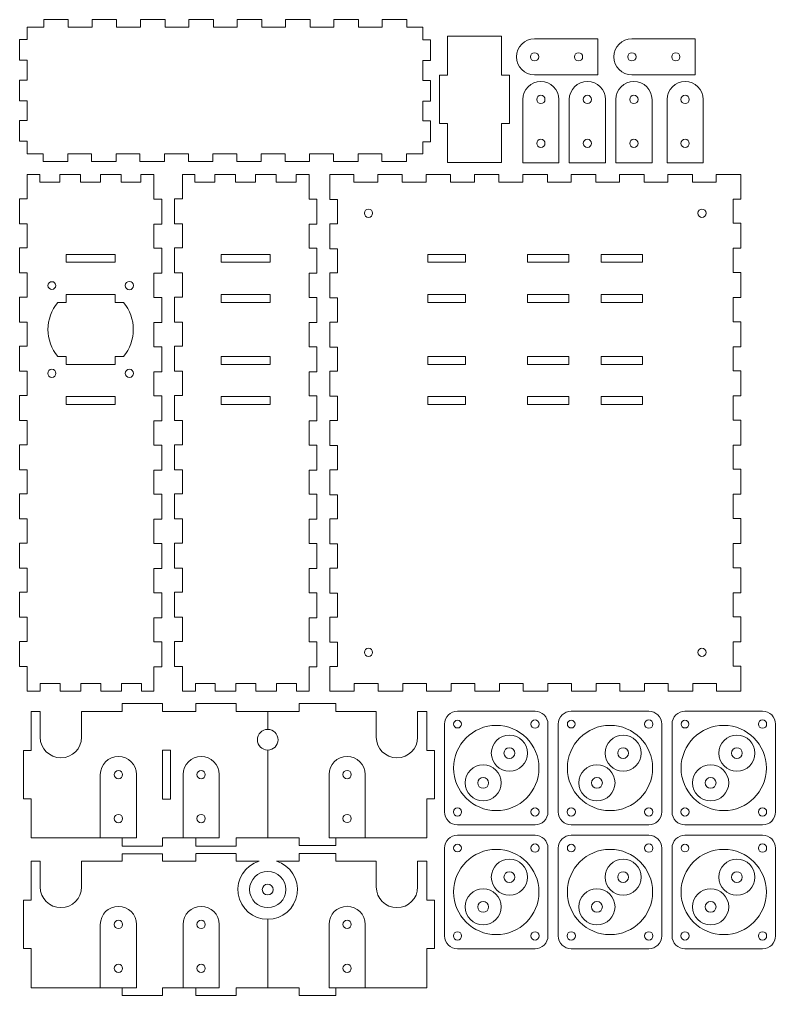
# Model space of a CAD drawing. Extents: x 39 to 549, y 68 to 462.
# Drawn here: x 257 to 549.4, y 84.1 to 461.9 of the extents above; entities that cross this region are included whole.
import ezdxf

# ---------------------------------------------------------------- set-up
doc = ezdxf.new("R2010")
doc.units = 0
doc.header["$MEASUREMENT"] = 0
doc.layers.get('0').update_dxf_attribs({"color": 10, "linetype": 'CONTINUOUS', "lineweight": 15})
doc.layers.add('engraving', color=250, linetype='CONTINUOUS', lineweight=0)

msp = doc.modelspace()

# ---------------------------------------------------------------- linework, layer by layer
for p, q in [((274.98, 352.44), (274.98, 355.44)), ((274.98, 355.44), (293.98, 355.44)), ((293.98, 355.44), (293.98, 352.44)), ((271.75, 352.44), (274.98, 352.44)), ((293.98, 352.44), (297.21, 352.44)), ((271.75, 331.44), (274.98, 331.44)), ((274.98, 331.44), (274.98, 328.44)), ((293.98, 328.44), (293.98, 331.44)), ((293.98, 331.44), (297.21, 331.44)), ((274.98, 328.44), (293.98, 328.44))]:
    msp.add_line(p, q)
at = {"linetype": 'ByBlock'}
for p, q in [((296.64, 197.1), (312.32, 197.1)), ((296.64, 197.1), (296.64, 196.94)), ((296.64, 194.1), (296.64, 196.94)), ((312.32, 197.1), (312.32, 196.94)), ((312.32, 194.1), (312.32, 196.94)), ((325.14, 197.1), (340.82, 197.1)), ((325.14, 197.1), (325.14, 196.94)), ((325.14, 194.1), (325.14, 196.94)), ((340.82, 197.1), (340.82, 196.94)), ((340.82, 194.1), (340.82, 196.94)), ((365.14, 194.1), (365.14, 197.1)), ((379.32, 197.1), (365.14, 197.1)), ((379.32, 194.1), (379.32, 197.1)), ((264.98, 194.1), (264.98, 184.1)), ((280.98, 194.1), (280.98, 184.1)), ((324.98, 194.1), (325.14, 194.1)), ((340.98, 194.1), (340.82, 194.1)), ((352.98, 187.1), (352.98, 194.1)), ((364.98, 194.1), (365.14, 194.1)), ((379.48, 194.1), (379.32, 194.1)), ((394.98, 194.1), (394.98, 184.1)), ((410.98, 194.1), (410.98, 184.1)), ((414.35, 194.1), (414.48, 194.1)), ((414.48, 194.1), (414.48, 179.1)), ((261.48, 178.94), (258.48, 178.94)), ((258.48, 160.26), (258.48, 178.94)), ((352.98, 179.1), (352.98, 145.1)), ((414.48, 178.94), (417.48, 178.94)), ((417.48, 160.26), (417.48, 178.94)), ((261.48, 160.26), (258.48, 160.26)), ((414.48, 160.26), (417.48, 160.26)), ((296.48, 145.1), (296.64, 145.1)), ((296.64, 145.1), (296.64, 142.1)), ((312.48, 145.1), (312.32, 145.1)), ((312.32, 145.1), (312.32, 142.1)), ((324.98, 145.1), (325.14, 145.1)), ((325.14, 145.1), (325.14, 142.1)), ((340.98, 145.1), (340.82, 145.1)), ((340.82, 145.1), (340.82, 142.1)), ((364.98, 145.1), (365.14, 145.1)), ((365.14, 145.1), (365.14, 142.1)), ((379.48, 145.1), (379.32, 145.1)), ((379.32, 145.1), (379.32, 142.1)), ((384.95, 145.12), (385.11, 145.12)), ((296.64, 142.1), (296.64, 141.94)), ((312.32, 141.94), (296.64, 141.94)), ((312.32, 142.1), (312.32, 141.94)), ((325.14, 142.1), (325.14, 141.94)), ((340.82, 141.94), (325.14, 141.94)), ((340.82, 142.1), (340.82, 141.94)), ((365.14, 142.1), (379.32, 142.1)), ((264.98, 136.1), (264.98, 126.1)), ((280.98, 136.1), (280.98, 126.1)), ((296.64, 136.1), (296.64, 138.94)), ((296.64, 138.94), (312.32, 138.94)), ((312.32, 136.1), (312.32, 138.94)), ((324.98, 136.1), (325.14, 136.1)), ((325.14, 139.1), (340.82, 139.1)), ((325.14, 136.1), (325.14, 138.94)), ((340.82, 136.1), (340.82, 138.94)), ((340.98, 136.1), (340.82, 136.1)), ((364.98, 136.1), (365.14, 136.1)), ((365.14, 136.1), (365.14, 139.1)), ((379.32, 139.1), (365.14, 139.1)), ((379.32, 136.1), (379.32, 139.1)), ((379.48, 136.1), (379.32, 136.1)), ((394.98, 136.1), (394.98, 126.1)), ((410.98, 136.1), (410.98, 126.1)), ((414.35, 136.1), (414.48, 136.1)), ((414.48, 136.1), (414.48, 121.1)), ((261.48, 120.94), (258.48, 120.94)), ((258.48, 102.26), (258.48, 120.94)), ((414.48, 120.94), (417.48, 120.94)), ((417.48, 102.26), (417.48, 120.94)), ((352.98, 113.6), (352.98, 87.1)), ((261.48, 102.26), (258.48, 102.26)), ((414.48, 102.26), (417.48, 102.26)), ((296.48, 87.1), (296.64, 87.1)), ((296.64, 87.1), (296.64, 84.1)), ((312.48, 87.1), (312.32, 87.1)), ((312.32, 87.1), (312.32, 84.1)), ((324.98, 87.1), (325.14, 87.1)), ((325.14, 87.1), (325.14, 84.1)), ((340.98, 87.1), (340.82, 87.1)), ((340.82, 87.1), (340.82, 84.1)), ((364.98, 87.1), (365.14, 87.1)), ((365.14, 87.1), (365.14, 84.1)), ((379.48, 87.1), (379.32, 87.1)), ((379.32, 87.1), (379.32, 84.1)), ((384.95, 87.12), (385.11, 87.12)), ((312.32, 84.1), (296.64, 84.1)), ((340.82, 84.1), (325.14, 84.1)), ((365.14, 84.1), (379.32, 84.1))]:
    msp.add_line(p, q, dxfattribs=at)
for points in [[(259.98, 414.79), (259.98, 409.94), (266.17, 409.94), (266.17, 406.94), (275.69, 406.94), (275.69, 409.94), (284.88, 409.94), (284.88, 406.94), (294.39, 406.94), (294.39, 409.94), (303.58, 409.94), (303.58, 406.94), (313.1, 406.94), (313.1, 409.94), (322.29, 409.94), (322.29, 406.94), (331.8, 406.94), (331.8, 409.94), (341, 409.94), (341, 406.94), (350.51, 406.94), (350.51, 409.94), (359.7, 409.94), (359.7, 406.94), (369.21, 406.94), (369.21, 409.94), (378.41, 409.94), (378.41, 406.94), (387.92, 406.94), (387.92, 409.94), (397.11, 409.94), (397.11, 406.94), (406.63, 406.94), (406.63, 409.94), (412.98, 409.94), (412.98, 414.63), (415.98, 414.63), (415.98, 422.65), (412.98, 422.65), (412.98, 430.35), (415.98, 430.35), (415.98, 438.36), (412.98, 438.36), (412.98, 446.06), (415.98, 446.06), (415.98, 454.08), (412.98, 454.08), (412.98, 458.94), (406.79, 458.94), (406.79, 461.94), (397.27, 461.94), (397.27, 458.94), (388.08, 458.94), (388.08, 461.94), (378.57, 461.94), (378.57, 458.94), (369.37, 458.94), (369.37, 461.94), (359.86, 461.94), (359.86, 458.94), (350.67, 458.94), (350.67, 461.94), (341.16, 461.94), (341.16, 458.94), (331.96, 458.94), (331.96, 461.94), (322.45, 461.94), (322.45, 458.94), (313.26, 458.94), (313.26, 461.94), (303.74, 461.94), (303.74, 458.94), (294.55, 458.94), (294.55, 461.94), (285.04, 461.94), (285.04, 458.94), (275.85, 458.94), (275.85, 461.94), (266.33, 461.94), (266.33, 458.94), (259.98, 458.94), (259.98, 454.24), (256.98, 454.24), (256.98, 446.22), (259.98, 446.22), (259.98, 438.52), (256.98, 438.52), (256.98, 430.51), (259.98, 430.51), (259.98, 422.81), (256.98, 422.81), (256.98, 414.79), (259.98, 414.79)], [(422.48, 455.53), (422.48, 440.37), (419.48, 440.37), (419.48, 421.69), (422.48, 421.69), (422.48, 406.53), (443.48, 406.53), (443.48, 421.69), (446.48, 421.69), (446.48, 440.37), (443.48, 440.37), (443.48, 455.53)], [(264.84, 401.94), (259.98, 401.94), (259.98, 392.57), (256.98, 392.57), (256.98, 382.89), (259.98, 382.89), (259.98, 373.52), (256.98, 373.52), (256.98, 363.84), (259.98, 363.84), (259.98, 354.48), (256.98, 354.48), (256.98, 344.79), (259.98, 344.79), (259.98, 335.43), (256.98, 335.43), (256.98, 325.75), (259.98, 325.75), (259.98, 316.38), (256.98, 316.38), (256.98, 306.7), (259.98, 306.7), (259.98, 297.33), (256.98, 297.33), (256.98, 287.65), (259.98, 287.65), (259.98, 278.29), (256.98, 278.29), (256.98, 268.6), (259.98, 268.6), (259.98, 259.24), (256.98, 259.24), (256.98, 249.56), (259.98, 249.56), (259.98, 240.19), (256.98, 240.19), (256.98, 230.51), (259.98, 230.51), (259.98, 221.14), (256.98, 221.14), (256.98, 211.46), (259.98, 211.46), (259.98, 201.94), (265, 201.94), (265, 204.94), (272.69, 204.94), (272.69, 201.94), (280.71, 201.94), (280.71, 204.94), (288.41, 204.94), (288.41, 201.94), (296.43, 201.94), (296.43, 204.94), (304.12, 204.94), (304.12, 201.94), (308.98, 201.94), (308.98, 211.3), (311.98, 211.3), (311.98, 220.98), (308.98, 220.98), (308.98, 230.35), (311.98, 230.35), (311.98, 240.03), (308.98, 240.03), (308.98, 249.4), (311.98, 249.4), (311.98, 259.08), (308.98, 259.08), (308.98, 268.44), (311.98, 268.44), (311.98, 278.13), (308.98, 278.13), (308.98, 287.49), (311.98, 287.49), (311.98, 297.17), (308.98, 297.17), (308.98, 306.54), (311.98, 306.54), (311.98, 316.22), (308.98, 316.22), (308.98, 325.59), (311.98, 325.59), (311.98, 335.27), (308.98, 335.27), (308.98, 344.63), (311.98, 344.63), (311.98, 354.32), (308.98, 354.32), (308.98, 363.68), (311.98, 363.68), (311.98, 373.36), (308.98, 373.36), (308.98, 382.73), (311.98, 382.73), (311.98, 392.41), (308.98, 392.41), (308.98, 401.94), (303.96, 401.94), (303.96, 398.94), (296.27, 398.94), (296.27, 401.94), (288.25, 401.94), (288.25, 398.94), (280.55, 398.94), (280.55, 401.94), (272.53, 401.94), (272.53, 398.94), (264.84, 398.94), (264.84, 401.94)], [(324.84, 401.94), (319.98, 401.94), (319.98, 392.57), (316.98, 392.57), (316.98, 382.89), (319.98, 382.89), (319.98, 373.52), (316.98, 373.52), (316.98, 363.84), (319.98, 363.84), (319.98, 354.48), (316.98, 354.48), (316.98, 344.79), (319.98, 344.79), (319.98, 335.43), (316.98, 335.43), (316.98, 325.75), (319.98, 325.75), (319.98, 316.38), (316.98, 316.38), (316.98, 306.7), (319.98, 306.7), (319.98, 297.33), (316.98, 297.33), (316.98, 287.65), (319.98, 287.65), (319.98, 278.29), (316.98, 278.29), (316.98, 268.6), (319.98, 268.6), (319.98, 259.24), (316.98, 259.24), (316.98, 249.56), (319.98, 249.56), (319.98, 240.19), (316.98, 240.19), (316.98, 230.51), (319.98, 230.51), (319.98, 221.14), (316.98, 221.14), (316.98, 211.46), (319.98, 211.46), (319.98, 201.94), (325, 201.94), (325, 204.94), (332.69, 204.94), (332.69, 201.94), (340.71, 201.94), (340.71, 204.94), (348.41, 204.94), (348.41, 201.94), (356.43, 201.94), (356.43, 204.94), (364.12, 204.94), (364.12, 201.94), (368.98, 201.94), (368.98, 211.3), (371.98, 211.3), (371.98, 220.98), (368.98, 220.98), (368.98, 230.35), (371.98, 230.35), (371.98, 240.03), (368.98, 240.03), (368.98, 249.4), (371.98, 249.4), (371.98, 259.08), (368.98, 259.08), (368.98, 268.44), (371.98, 268.44), (371.98, 278.13), (368.98, 278.13), (368.98, 287.49), (371.98, 287.49), (371.98, 297.17), (368.98, 297.17), (368.98, 306.54), (371.98, 306.54), (371.98, 316.22), (368.98, 316.22), (368.98, 325.59), (371.98, 325.59), (371.98, 335.27), (368.98, 335.27), (368.98, 344.63), (371.98, 344.63), (371.98, 354.32), (368.98, 354.32), (368.98, 363.68), (371.98, 363.68), (371.98, 373.36), (368.98, 373.36), (368.98, 382.73), (371.98, 382.73), (371.98, 392.41), (368.98, 392.41), (368.98, 401.94), (363.96, 401.94), (363.96, 398.94), (356.27, 398.94), (356.27, 401.94), (348.25, 401.94), (348.25, 398.94), (340.55, 398.94), (340.55, 401.94), (332.53, 401.94), (332.53, 398.94), (324.84, 398.94), (324.84, 401.94)], [(386.33, 401.94), (376.98, 401.94), (376.98, 392.25), (379.98, 392.25), (379.98, 382.89), (376.98, 382.89), (376.98, 373.2), (379.98, 373.2), (379.98, 363.84), (376.98, 363.84), (376.98, 354.16), (379.98, 354.16), (379.98, 344.79), (376.98, 344.79), (376.98, 335.11), (379.98, 335.11), (379.98, 325.75), (376.98, 325.75), (376.98, 316.06), (379.98, 316.06), (379.98, 306.7), (376.98, 306.7), (376.98, 297.01), (379.98, 297.01), (379.98, 287.65), (376.98, 287.65), (376.98, 277.97), (379.98, 277.97), (379.98, 268.6), (376.98, 268.6), (376.98, 258.92), (379.98, 258.92), (379.98, 249.56), (376.98, 249.56), (376.98, 239.87), (379.98, 239.87), (379.98, 230.51), (376.98, 230.51), (376.98, 220.82), (379.98, 220.82), (379.98, 211.46), (376.98, 211.46), (376.98, 201.94), (386.49, 201.94), (386.49, 204.94), (395.69, 204.94), (395.69, 201.94), (405.2, 201.94), (405.2, 204.94), (414.39, 204.94), (414.39, 201.94), (423.9, 201.94), (423.9, 204.94), (433.1, 204.94), (433.1, 201.94), (442.61, 201.94), (442.61, 204.94), (451.8, 204.94), (451.8, 201.94), (461.32, 201.94), (461.32, 204.94), (470.51, 204.94), (470.51, 201.94), (480.02, 201.94), (480.02, 204.94), (489.21, 204.94), (489.21, 201.94), (498.73, 201.94), (498.73, 204.94), (507.92, 204.94), (507.92, 201.94), (517.43, 201.94), (517.43, 204.94), (526.63, 204.94), (526.63, 201.94), (535.98, 201.94), (535.98, 211.62), (532.98, 211.62), (532.98, 220.98), (535.98, 220.98), (535.98, 230.67), (532.98, 230.67), (532.98, 240.03), (535.98, 240.03), (535.98, 249.72), (532.98, 249.72), (532.98, 259.08), (535.98, 259.08), (535.98, 268.76), (532.98, 268.76), (532.98, 278.13), (535.98, 278.13), (535.98, 287.81), (532.98, 287.81), (532.98, 297.17), (535.98, 297.17), (535.98, 306.86), (532.98, 306.86), (532.98, 316.22), (535.98, 316.22), (535.98, 325.91), (532.98, 325.91), (532.98, 335.27), (535.98, 335.27), (535.98, 344.95), (532.98, 344.95), (532.98, 354.32), (535.98, 354.32), (535.98, 364), (532.98, 364), (532.98, 373.36), (535.98, 373.36), (535.98, 383.05), (532.98, 383.05), (532.98, 392.41), (535.98, 392.41), (535.98, 401.94), (526.47, 401.94), (526.47, 398.94), (517.27, 398.94), (517.27, 401.94), (507.76, 401.94), (507.76, 398.94), (498.57, 398.94), (498.57, 401.94), (489.05, 401.94), (489.05, 398.94), (479.86, 398.94), (479.86, 401.94), (470.35, 401.94), (470.35, 398.94), (461.16, 398.94), (461.16, 401.94), (451.64, 401.94), (451.64, 398.94), (442.45, 398.94), (442.45, 401.94), (432.94, 401.94), (432.94, 398.94), (423.74, 398.94), (423.74, 401.94), (414.23, 401.94), (414.23, 398.94), (405.04, 398.94), (405.04, 401.94), (395.53, 401.94), (395.53, 398.94), (386.33, 398.94), (386.33, 401.94)], [(274.98, 370.94), (293.98, 370.94), (293.98, 367.94), (274.98, 367.94)], [(353.98, 370.94), (334.98, 370.94), (334.98, 367.94), (353.98, 367.94)], [(429.48, 370.94), (414.98, 370.94), (414.98, 367.94), (429.48, 367.94)], [(469.48, 370.94), (453.48, 370.94), (453.48, 367.94), (469.48, 367.94)], [(497.98, 367.94), (481.98, 367.94), (481.98, 370.94), (497.98, 370.94)], [(353.98, 352.44), (334.98, 352.44), (334.98, 355.43), (353.98, 355.43)], [(429.48, 352.44), (414.98, 352.44), (414.98, 355.44), (429.48, 355.44)], [(469.48, 355.44), (453.48, 355.44), (453.48, 352.44), (469.48, 352.44)], [(497.98, 355.44), (481.98, 355.44), (481.98, 352.44), (497.98, 352.44)], [(353.98, 328.44), (334.98, 328.44), (334.98, 331.44), (353.98, 331.44)], [(429.48, 328.44), (414.98, 328.44), (414.98, 331.44), (429.48, 331.44)], [(469.48, 328.44), (453.48, 328.44), (453.48, 331.44), (469.48, 331.44)], [(497.98, 331.44), (481.98, 331.44), (481.98, 328.44), (497.98, 328.44)], [(274.98, 315.94), (293.98, 315.94), (293.98, 312.94), (274.98, 312.94)], [(274.98, 312.94), (293.98, 312.94), (293.98, 315.94), (274.98, 315.94)], [(353.98, 315.94), (334.98, 315.94), (334.98, 312.94), (353.98, 312.94)], [(353.98, 312.94), (334.98, 312.94), (334.98, 315.94), (353.98, 315.94)], [(429.48, 315.94), (414.98, 315.94), (414.98, 312.94), (429.48, 312.94)], [(469.48, 315.94), (453.48, 315.94), (453.48, 312.94), (469.48, 312.94)], [(497.98, 315.94), (481.98, 315.94), (481.98, 312.94), (497.98, 312.94)]]:
    msp.add_lwpolyline(points, close=True)
for points in [[(456.22, 440.49), (480.72, 440.49), (480.72, 454.49), (456.22, 454.49, 1)], [(493.86, 440.49), (518.36, 440.49), (518.36, 454.49), (493.86, 454.49, 1)], [(451.65, 430.99), (451.65, 406.49), (465.65, 406.49), (465.65, 430.99, 1)], [(469.65, 430.99), (469.65, 406.49), (483.65, 406.49), (483.65, 430.99, 1)], [(487.65, 430.99), (487.65, 406.49), (501.65, 406.49), (501.65, 430.99, 1)], [(507.46, 430.99), (507.46, 406.49), (521.46, 406.49), (521.46, 430.99, 1)], [(456.4, 150.16), (426.4, 150.16, -0.414214), (421.4, 155.16), (421.4, 157.16), (421.4, 187.16), (421.4, 189.16, -0.414214), (426.4, 194.16), (456.4, 194.16, -0.414214), (461.4, 189.16), (461.4, 187.16), (461.4, 157.16), (461.4, 155.16, -0.414214)], [(500.4, 150.16), (470.4, 150.16, -0.414214), (465.4, 155.16), (465.4, 157.16), (465.4, 187.16), (465.4, 189.16, -0.414214), (470.4, 194.16), (500.4, 194.16, -0.414214), (505.4, 189.16), (505.4, 187.16), (505.4, 157.16), (505.4, 155.16, -0.414214)], [(544.4, 150.16), (514.4, 150.16, -0.414214), (509.4, 155.16), (509.4, 157.16), (509.4, 187.16), (509.4, 189.16, -0.414214), (514.4, 194.16), (544.4, 194.16, -0.414214), (549.4, 189.16), (549.4, 187.16), (549.4, 157.16), (549.4, 155.16, -0.414214)], [(456.4, 102.16), (426.4, 102.16, -0.414214), (421.4, 107.16), (421.4, 109.16), (421.4, 139.16), (421.4, 141.16, -0.414214), (426.4, 146.16), (456.4, 146.16, -0.414214), (461.4, 141.16), (461.4, 139.16), (461.4, 109.16), (461.4, 107.16, -0.414214)], [(500.4, 102.16), (470.4, 102.16, -0.414214), (465.4, 107.16), (465.4, 109.16), (465.4, 139.16), (465.4, 141.16, -0.414214), (470.4, 146.16), (500.4, 146.16, -0.414214), (505.4, 141.16), (505.4, 139.16), (505.4, 109.16), (505.4, 107.16, -0.414214)], [(544.4, 102.16), (514.4, 102.16, -0.414214), (509.4, 107.16), (509.4, 109.16), (509.4, 139.16), (509.4, 141.16, -0.414214), (514.4, 146.16), (544.4, 146.16, -0.414214), (549.4, 141.16), (549.4, 139.16), (549.4, 109.16), (549.4, 107.16, -0.414214)]]:
    msp.add_lwpolyline(points, format="xyb", close=True)
for points in [[(261.48, 194.1), (264.98, 194.1)], [(261.48, 178.94), (261.48, 194.1)], [(280.98, 194.1), (296.64, 194.1)], [(312.32, 194.1), (325.14, 194.1)], [(340.82, 194.1), (365.14, 194.1)], [(379.32, 194.1), (394.98, 194.1)], [(410.98, 194.1), (414.35, 194.1)], [(414.48, 194.1), (414.48, 178.94)], [(261.48, 145.1), (261.48, 160.26)], [(414.48, 160.26), (414.48, 145.1)], [(296.64, 145.1), (261.48, 145.1)], [(325.14, 145.1), (312.32, 145.1)], [(365.14, 145.1), (340.82, 145.1)], [(414.48, 145.1), (379.32, 145.1)], [(261.48, 136.1), (264.98, 136.1)], [(261.48, 120.94), (261.48, 136.1)], [(280.98, 136.1), (296.64, 136.1)], [(312.32, 136.1), (325.14, 136.1)], [(340.82, 136.1), (349.63, 136.1)], [(356.33, 136.1), (365.14, 136.1)], [(379.32, 136.1), (394.98, 136.1)], [(410.98, 136.1), (414.35, 136.1)], [(414.48, 136.1), (414.48, 120.94)], [(261.48, 87.1), (261.48, 102.26)], [(414.48, 102.26), (414.48, 87.1)], [(296.64, 87.1), (261.48, 87.1)], [(325.14, 87.1), (312.32, 87.1)], [(365.14, 87.1), (340.82, 87.1)], [(414.48, 87.1), (379.32, 87.1)]]:
    msp.add_lwpolyline(points, dxfattribs=at)
msp.add_lwpolyline([(315.32, 160.1), (312.32, 160.1), (312.32, 179.1), (315.32, 179.1)], close=True, dxfattribs=at)
for centre, radius in [((456.22, 447.49), 1.6), ((473.22, 447.49), 1.6), ((493.86, 447.49), 1.6), ((510.86, 447.49), 1.6), ((458.65, 430.99), 1.6), ((476.65, 430.99), 1.6), ((494.65, 430.99), 1.6), ((514.46, 430.99), 1.6), ((458.65, 413.99), 1.6), ((476.65, 413.99), 1.6), ((494.65, 413.99), 1.6), ((514.46, 413.99), 1.6), ((391.98, 386.94), 1.6), ((520.98, 386.94), 1.6), ((269.48, 358.94), 1.5), ((299.48, 358.94), 1.6), ((269.48, 324.94), 1.6), ((299.48, 324.94), 1.6), ((391.98, 216.94), 1.6), ((520.98, 216.94), 1.6), ((426.4, 189.16), 1.5), ((456.4, 189.16), 1.6), ((470.4, 189.16), 1.5), ((500.4, 189.16), 1.6), ((514.4, 189.16), 1.5), ((544.4, 189.16), 1.6), ((441.4, 172.16), 16.5), ((485.4, 172.16), 16.5), ((529.4, 172.16), 16.5), ((446.48, 177.91), 7), ((490.48, 177.91), 7), ((534.48, 177.91), 7), ((446.48, 177.91), 2.1), ((490.48, 177.91), 2.1), ((534.48, 177.91), 2.1), ((436.33, 166.41), 7), ((480.33, 166.41), 7), ((524.33, 166.41), 7), ((436.33, 166.41), 2.1), ((480.33, 166.41), 2.1), ((524.33, 166.41), 2.1), ((426.4, 155.16), 1.6), ((456.4, 155.16), 1.6), ((470.4, 155.16), 1.6), ((500.4, 155.16), 1.6), ((514.4, 155.16), 1.6), ((544.4, 155.16), 1.6), ((426.4, 141.16), 1.5), ((441.4, 124.16), 16.5), ((456.4, 141.16), 1.6), ((470.4, 141.16), 1.5), ((485.4, 124.16), 16.5), ((500.4, 141.16), 1.6), ((514.4, 141.16), 1.5), ((529.4, 124.16), 16.5), ((544.4, 141.16), 1.6), ((446.48, 129.91), 7), ((490.48, 129.91), 7), ((534.48, 129.91), 7), ((352.98, 125.1), 7), ((446.48, 129.91), 2.1), ((490.48, 129.91), 2.1), ((534.48, 129.91), 2.1), ((352.98, 125.1), 2.1), ((436.33, 118.41), 7), ((480.33, 118.41), 7), ((524.33, 118.41), 7), ((436.33, 118.41), 2.1), ((480.33, 118.41), 2.1), ((524.33, 118.41), 2.1), ((426.4, 107.16), 1.6), ((456.4, 107.16), 1.6), ((470.4, 107.16), 1.6), ((500.4, 107.16), 1.6), ((514.4, 107.16), 1.6), ((544.4, 107.16), 1.6)]:
    msp.add_circle(centre, radius)
for centre, radius in [((352.98, 183.1), 4), ((295.23, 169.6), 1.6), ((327.23, 169.6), 1.6), ((327.23, 169.6), 1.6), ((383.7, 169.62), 1.6), ((383.7, 169.62), 1.6), ((295.23, 152.6), 1.6), ((327.23, 152.6), 1.6), ((383.7, 152.62), 1.6), ((295.23, 111.6), 1.6), ((327.23, 111.6), 1.6), ((327.23, 111.6), 1.6), ((383.7, 111.62), 1.6), ((383.7, 111.62), 1.6), ((295.23, 94.6), 1.6), ((327.23, 94.6), 1.6), ((383.7, 94.62), 1.6)]:
    msp.add_circle(centre, radius, dxfattribs=at)
for start, end in [(140.4788, 219.5212), (320.4788, 39.5212)]:
    msp.add_arc((284.48, 341.94), 16.5, start, end)
for centre, radius, start, end in [((272.98, 184.1), 8, 180, 0), ((402.98, 184.1), 8, 180, 0), ((352.98, 125.1), 11.5, 106.9574, 73.0426), ((272.98, 126.1), 8, 180, 0), ((402.98, 126.1), 8, 180, 0)]:
    msp.add_arc(centre, radius, start, end, dxfattribs=at)
at = {"layer": 'engraving', "linetype": 'ByBlock'}
for points in [[(288.23, 169.6), (288.23, 145.1), (302.23, 145.1), (302.23, 169.6, 1)], [(320.23, 169.6), (320.23, 145.1), (334.23, 145.1), (334.23, 169.6, 1)], [(376.7, 169.62), (376.7, 145.12), (390.7, 145.12), (390.7, 169.62, 1)], [(288.23, 111.6), (288.23, 87.1), (302.23, 87.1), (302.23, 111.6, 1)], [(320.23, 111.6), (320.23, 87.1), (334.23, 87.1), (334.23, 111.6, 1)], [(376.7, 111.62), (376.7, 87.12), (390.7, 87.12), (390.7, 111.62, 1)]]:
    msp.add_lwpolyline(points, format="xyb", close=True, dxfattribs=at)

doc.saveas('drawing.dxf')
